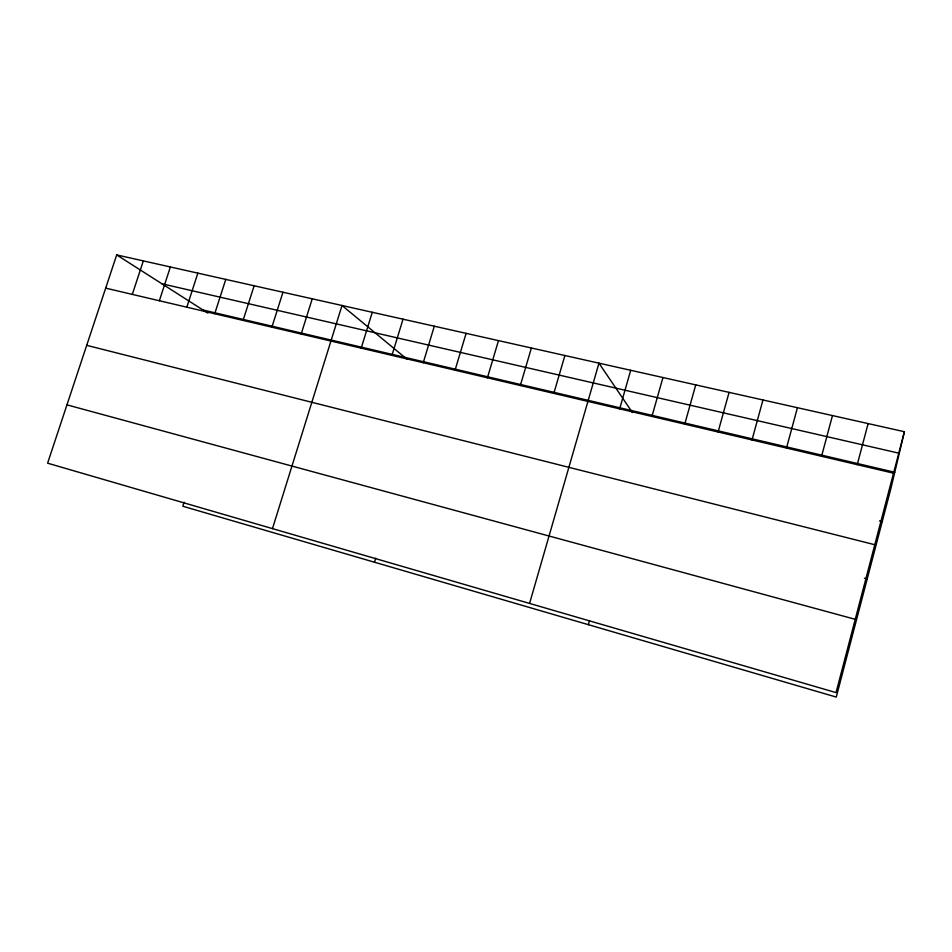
<?xml version="1.0" encoding="UTF-8"?>
<svg xmlns="http://www.w3.org/2000/svg" width="952" height="952" viewBox="0 0 952 952"><rect width="100%" height="100%" fill="white"/><g stroke="black" fill="none" stroke-linecap="round" stroke-linejoin="round"><path stroke-width="1.43" d="M904.4 431.72L836.046 692.604L47.6 463.184L116.703 254.922L904.4 431.72L890.953 488.269L836.261 697.078L182.832 506.25L184.117 502.204M857.228 464.671L868.129 423.58M821.552 456.294L832.476 415.572M786.483 448.047L797.431 407.706M751.997 439.955L762.968 399.971M718.082 431.982L729.077 392.367M684.738 424.152L695.745 384.882M588.348 624.679L589.514 620.573M651.93 416.452L662.949 377.527M619.669 408.872L630.7 370.292M529.574 603.425L598.963 363.164L632.437 412.585M553.826 393.402L564.881 355.512M520.327 385.536L531.394 348.004M487.412 377.801L498.479 340.614M455.044 370.197L466.123 333.343M423.235 362.724L434.314 326.203M374.481 562.227L375.719 558.158M391.95 355.382L403.029 319.182M361.189 348.158L372.268 312.28M272.474 528.61L342.006 305.485L406.92 359.142M301.165 334.057L312.244 298.809M271.879 327.179L282.958 292.228M243.069 320.407L254.136 285.767M214.712 313.743L225.779 279.4M186.806 307.198L197.861 273.129M159.341 300.749L170.384 266.965M132.304 294.394L143.335 260.896M161.959 283.803L899.271 453.259M203.002 309.995L894.749 472.275M105.672 288.135L893.535 473.192M879.458 520.899L882.218 521.577M86.703 345.338L874.793 544.734M864.44 578.221L867.201 578.947M66.949 404.85L855.253 619.324M116.703 254.922L207.893 313.113"/></g></svg>
